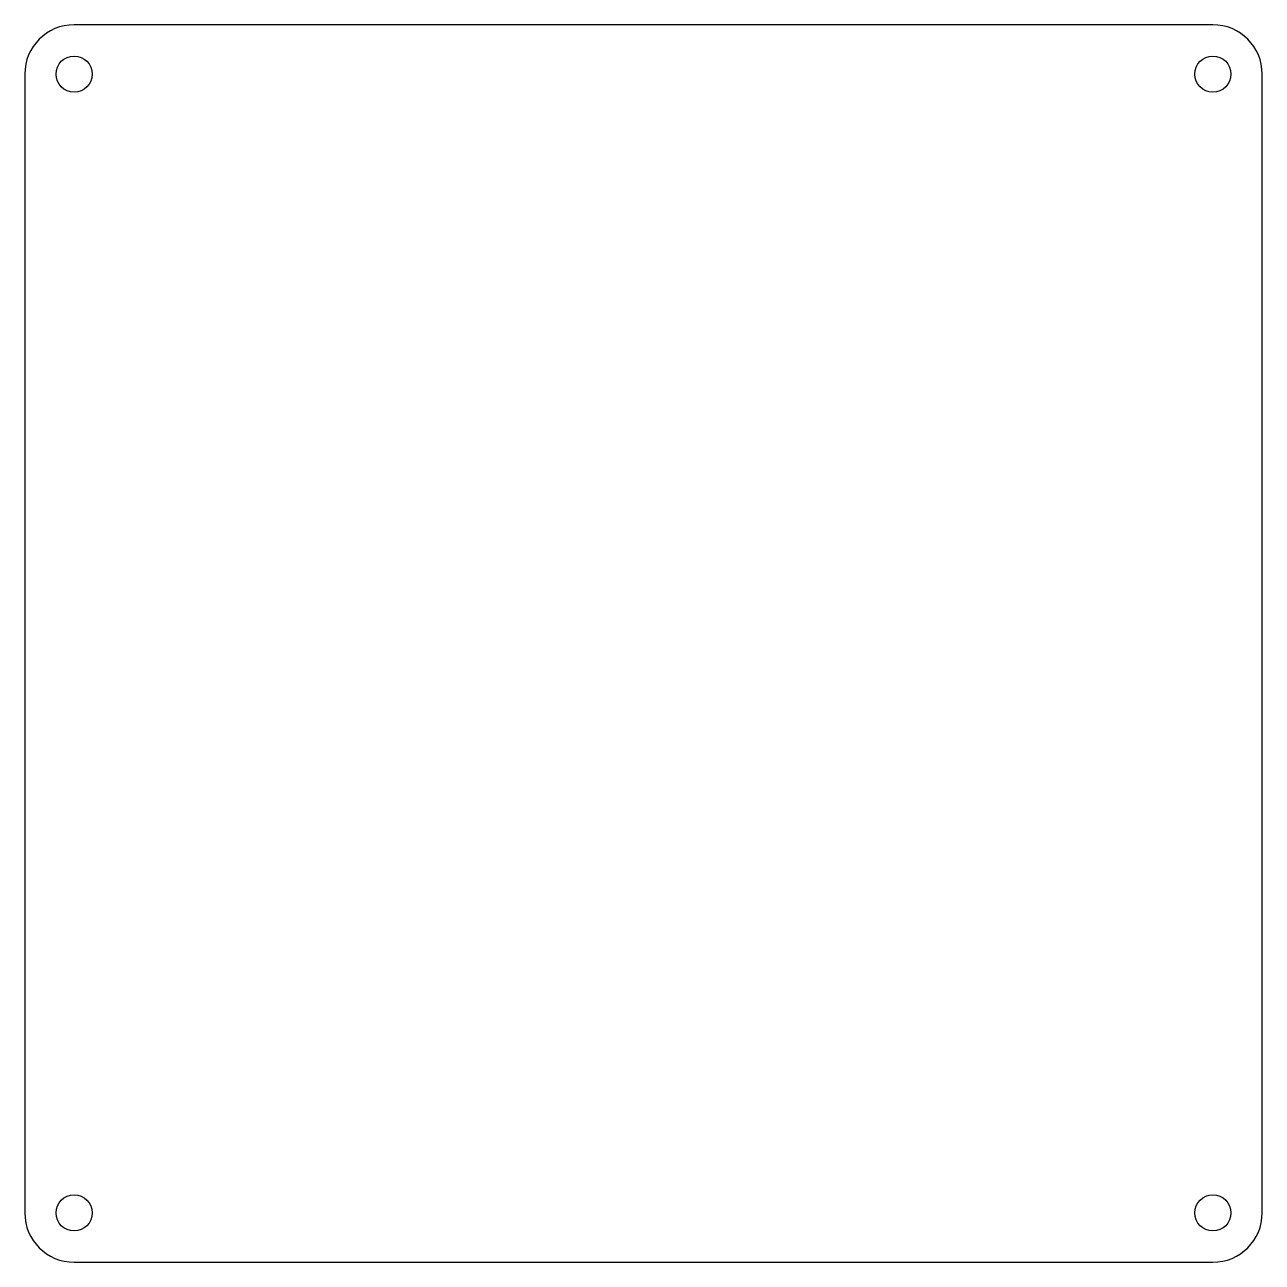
# Model space of a CAD drawing. Header units: millimetres. Extents: x 91 to 166.2, y -137.6 to -62.4.
import ezdxf

# ---------------------------------------------------------------- set-up
doc = ezdxf.new("R2010")
doc.units = ezdxf.units.MM

msp = doc.modelspace()

# ---------------------------------------------------------------- linework, layer by layer
at = {"linetype": 'CONTINUOUS'}
for p, q in [((163.175, -62.4), (93.975, -62.4)), ((90.975, -65.4), (90.975, -134.6)), ((166.175, -134.6), (166.175, -65.4)), ((93.975, -137.6), (163.175, -137.6))]:
    msp.add_line(p, q, dxfattribs=at)
for centre in [(93.975, -65.4), (163.175, -65.4), (93.975, -134.6), (163.175, -134.6)]:
    msp.add_circle(centre, 1.1, dxfattribs=at)
for centre, start, end in [((93.975, -65.4), 90, 180), ((163.175, -65.4), 0, 90), ((93.975, -134.6), 180, 270), ((163.175, -134.6), 270, 360)]:
    msp.add_arc(centre, 3, start, end, dxfattribs=at)

doc.saveas('drawing.dxf')
